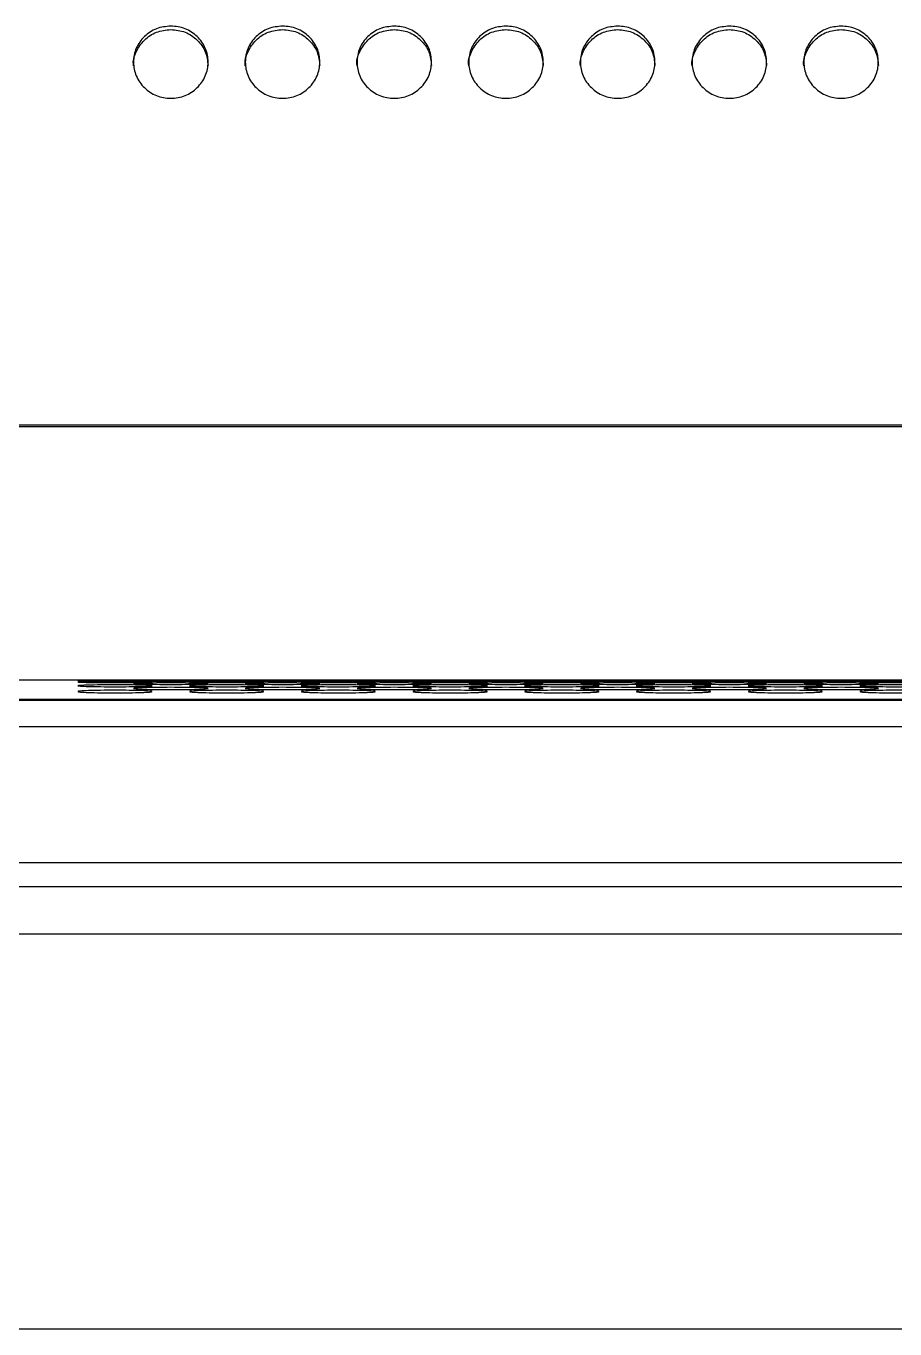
# Model space of a CAD drawing. Header units: millimetres. Extents: x 0.6 to 29.2, y 0.5 to 20.5.
# Drawn here: x 22.911 to 23.533, y 9.992 to 10.925 of the extents above; entities that cross this region are included whole.
import ezdxf

# ---------------------------------------------------------------- set-up
doc = ezdxf.new("R2010")
doc.units = ezdxf.units.MM

msp = doc.modelspace()

# ---------------------------------------------------------------- linework, layer by layer
for p, q in [((21.34135, 10.63898), (24.34135, 10.63898)), ((21.34135, 10.63796), (24.34135, 10.63796)), ((22.99542, 10.45639), (22.68728, 10.45639)), ((23.07542, 10.45639), (23.03394, 10.45639)), ((23.15542, 10.45639), (23.11394, 10.45639)), ((23.23542, 10.45639), (23.19394, 10.45639)), ((23.31542, 10.45639), (23.27394, 10.45639)), ((23.39542, 10.45639), (23.35394, 10.45639)), ((23.47542, 10.45639), (23.43394, 10.45639)), ((23.55542, 10.45639), (23.51394, 10.45639)), ((21.34135, 10.44286), (24.34135, 10.44286)), ((21.34135, 10.44195), (24.34135, 10.44195)), ((21.34135, 10.42316), (24.34135, 10.42316)), ((21.34135, 10.32592), (24.34135, 10.32592)), ((21.34135, 10.30873), (24.34135, 10.30873)), ((24.27468, 10.27466), (22.87468, 10.27466)), ((17.66135, 9.99199), (24.54802, 9.99199))]:
    msp.add_line(p, q)
for points, knots in [([(22.98802, 10.89616), (22.98802, 10.89617), (22.98735, 10.89948), (22.98957, 10.90643), (22.9953, 10.91479), (23.00417, 10.92093), (23.01118, 10.92163), (23.01468, 10.92198)], [0, 0, 0, 0, 0.0004463, 0.2504887, 0.5001297, 0.7499114, 1, 1, 1, 1]), ([(23.01468, 10.92451), (23.01819, 10.92417), (23.02521, 10.92348), (23.03397, 10.91733), (23.04011, 10.90891), (23.04197, 10.8987), (23.04011, 10.88851), (23.03398, 10.88002), (23.02522, 10.87407), (23.01468, 10.87227), (23.00415, 10.87408), (22.99538, 10.88002), (22.98926, 10.8885), (22.9874, 10.8987), (22.98926, 10.90891), (22.99538, 10.91733), (23.00415, 10.92346), (23.01117, 10.92416), (23.01468, 10.92451)], [0, 0, 0, 0, 0.062436, 0.1249733, 0.1875307, 0.2499808, 0.3125406, 0.3749861, 0.4375481, 0.4999923, 0.5625456, 0.6249966, 0.6875525, 0.7500047, 0.8125639, 0.8750094, 0.937473, 1, 1, 1, 1]), ([(23.01468, 10.92198), (23.01819, 10.92163), (23.02522, 10.92095), (23.03393, 10.91481), (23.04027, 10.90639), (23.04099, 10.8996), (23.04135, 10.89621)], [0, 0, 0, 0, 0.249956, 0.5002631, 0.750583, 1, 1, 1, 1]), ([(23.06802, 10.89616), (23.06802, 10.89617), (23.06735, 10.89948), (23.06957, 10.90643), (23.0753, 10.91479), (23.08417, 10.92093), (23.09118, 10.92163), (23.09468, 10.92198)], [0, 0, 0, 0, 0.0004463, 0.2504856, 0.5001308, 0.7499033, 1, 1, 1, 1]), ([(23.09468, 10.92451), (23.09819, 10.92417), (23.10521, 10.92348), (23.11397, 10.91733), (23.12011, 10.90891), (23.12197, 10.8987), (23.12011, 10.88851), (23.11398, 10.88001), (23.10522, 10.87407), (23.09468, 10.87227), (23.08415, 10.87408), (23.07538, 10.88002), (23.06926, 10.8885), (23.0674, 10.8987), (23.06926, 10.90891), (23.07539, 10.91733), (23.08415, 10.92346), (23.09117, 10.92416), (23.09468, 10.92451)], [0, 0, 0, 0, 0.062436, 0.124971, 0.187529, 0.249979, 0.312539, 0.374983, 0.437547, 0.499991, 0.562542, 0.624995, 0.687551, 0.750003, 0.812562, 0.875009, 0.937471, 1, 1, 1, 1]), ([(23.09468, 10.92198), (23.09819, 10.92163), (23.10522, 10.92095), (23.11393, 10.91481), (23.12027, 10.90639), (23.12099, 10.8996), (23.12135, 10.89621)], [0, 0, 0, 0, 0.249958, 0.500258, 0.75058, 1, 1, 1, 1]), ([(23.14802, 10.89616), (23.14802, 10.89617), (23.14735, 10.89948), (23.14957, 10.90643), (23.1553, 10.91479), (23.16417, 10.92093), (23.17118, 10.92163), (23.17468, 10.92198)], [0, 0, 0, 0, 0.000446, 0.250489, 0.500136, 0.749911, 1, 1, 1, 1]), ([(23.17468, 10.92451), (23.17819, 10.92417), (23.18521, 10.92348), (23.19397, 10.91733), (23.20011, 10.90891), (23.20197, 10.8987), (23.20011, 10.88851), (23.19398, 10.88001), (23.18522, 10.87407), (23.17468, 10.87227), (23.16415, 10.87408), (23.15538, 10.88002), (23.14926, 10.8885), (23.1474, 10.8987), (23.14926, 10.90891), (23.15539, 10.91733), (23.16415, 10.92346), (23.17117, 10.92416), (23.17468, 10.92451)], [0, 0, 0, 0, 0.0624384, 0.1249736, 0.187531, 0.2499811, 0.3125408, 0.374985, 0.4375489, 0.4999931, 0.5625464, 0.6249973, 0.6875532, 0.7500054, 0.8125646, 0.8750115, 0.937473, 1, 1, 1, 1]), ([(23.17468, 10.92198), (23.17819, 10.92163), (23.18522, 10.92095), (23.19393, 10.91481), (23.20027, 10.90639), (23.20099, 10.8996), (23.20135, 10.89621)], [0, 0, 0, 0, 0.2499646, 0.5002629, 0.7505821, 1, 1, 1, 1]), ([(23.22802, 10.89616), (23.22802, 10.89617), (23.22735, 10.89948), (23.22957, 10.90643), (23.2353, 10.91479), (23.24417, 10.92093), (23.25118, 10.92163), (23.25468, 10.92198)], [0, 0, 0, 0, 0.0004463, 0.2504856, 0.5001308, 0.7499033, 1, 1, 1, 1]), ([(23.25468, 10.92451), (23.25819, 10.92417), (23.26521, 10.92348), (23.27397, 10.91733), (23.28011, 10.90891), (23.28197, 10.8987), (23.28011, 10.88851), (23.27398, 10.88001), (23.26522, 10.87407), (23.25468, 10.87227), (23.24415, 10.87408), (23.23538, 10.88002), (23.22926, 10.8885), (23.2274, 10.8987), (23.22926, 10.90891), (23.23538, 10.91733), (23.24415, 10.92346), (23.25117, 10.92416), (23.25468, 10.92451)], [0, 0, 0, 0, 0.062436, 0.1249732, 0.1875306, 0.2499802, 0.3125395, 0.374985, 0.4375489, 0.4999931, 0.5625439, 0.6249969, 0.6875514, 0.7500036, 0.8125623, 0.8750092, 0.9374707, 1, 1, 1, 1]), ([(23.25468, 10.92198), (23.25819, 10.92163), (23.26522, 10.92095), (23.27393, 10.91481), (23.28027, 10.90639), (23.28099, 10.8996), (23.28135, 10.89621)], [0, 0, 0, 0, 0.249956, 0.5002631, 0.750583, 1, 1, 1, 1]), ([(23.30802, 10.89616), (23.30802, 10.89617), (23.30742, 10.89949), (23.30953, 10.90642), (23.31531, 10.91479), (23.32417, 10.92093), (23.33118, 10.92163), (23.33468, 10.92198)], [0, 0, 0, 0, 0.000445, 0.250487, 0.500135, 0.74991, 1, 1, 1, 1]), ([(23.33468, 10.92451), (23.33819, 10.92417), (23.34521, 10.92348), (23.35397, 10.91733), (23.36011, 10.90891), (23.36197, 10.8987), (23.36011, 10.88851), (23.35398, 10.88001), (23.34522, 10.87407), (23.33468, 10.87227), (23.32415, 10.87408), (23.31538, 10.88002), (23.30926, 10.8885), (23.3074, 10.8987), (23.30926, 10.90891), (23.31539, 10.91733), (23.32415, 10.92346), (23.33117, 10.92416), (23.33468, 10.92451)], [0, 0, 0, 0, 0.062438, 0.124974, 0.187531, 0.249981, 0.312541, 0.374985, 0.43755, 0.499994, 0.562545, 0.624998, 0.687554, 0.750006, 0.812564, 0.875011, 0.937473, 1, 1, 1, 1]), ([(23.33468, 10.92198), (23.33819, 10.92163), (23.34522, 10.92095), (23.35393, 10.91481), (23.36027, 10.90639), (23.36099, 10.8996), (23.36135, 10.89621)], [0, 0, 0, 0, 0.2499646, 0.5002629, 0.7505821, 1, 1, 1, 1]), ([(23.38802, 10.89616), (23.38802, 10.89617), (23.38735, 10.89948), (23.38957, 10.90643), (23.3953, 10.91479), (23.40417, 10.92093), (23.41118, 10.92163), (23.41468, 10.92198)], [0, 0, 0, 0, 0.000446, 0.250488, 0.500129, 0.749902, 1, 1, 1, 1]), ([(23.41468, 10.92451), (23.41819, 10.92417), (23.42521, 10.92348), (23.43397, 10.91733), (23.44011, 10.90891), (23.44197, 10.8987), (23.44011, 10.88851), (23.43398, 10.88002), (23.42522, 10.87407), (23.41468, 10.87227), (23.40415, 10.87408), (23.39538, 10.88002), (23.38926, 10.8885), (23.3874, 10.8987), (23.38926, 10.90891), (23.39538, 10.91733), (23.40415, 10.92346), (23.41117, 10.92416), (23.41468, 10.92451)], [0, 0, 0, 0, 0.062436, 0.124973, 0.187531, 0.249981, 0.31254, 0.374986, 0.437548, 0.499992, 0.562545, 0.624996, 0.687552, 0.750004, 0.812564, 0.875009, 0.937471, 1, 1, 1, 1]), ([(23.41468, 10.92198), (23.41819, 10.92163), (23.42522, 10.92095), (23.43393, 10.91481), (23.44027, 10.90639), (23.44099, 10.8996), (23.44135, 10.89621)], [0, 0, 0, 0, 0.249956, 0.5002631, 0.750583, 1, 1, 1, 1]), ([(23.46802, 10.89616), (23.46802, 10.89617), (23.46735, 10.89948), (23.46957, 10.90643), (23.4753, 10.91479), (23.48417, 10.92093), (23.49118, 10.92163), (23.49468, 10.92198)], [0, 0, 0, 0, 0.0004463, 0.2504856, 0.5001308, 0.7499033, 1, 1, 1, 1]), ([(23.49468, 10.92451), (23.49819, 10.92417), (23.50521, 10.92348), (23.51397, 10.91733), (23.52011, 10.90891), (23.52197, 10.8987), (23.52011, 10.88851), (23.51398, 10.88001), (23.50522, 10.87407), (23.49468, 10.87227), (23.48415, 10.87408), (23.47538, 10.88002), (23.46926, 10.8885), (23.4674, 10.8987), (23.46926, 10.90891), (23.47539, 10.91733), (23.48415, 10.92346), (23.49117, 10.92416), (23.49468, 10.92451)], [0, 0, 0, 0, 0.062436, 0.124971, 0.187529, 0.249979, 0.312539, 0.374983, 0.437547, 0.499991, 0.562542, 0.624995, 0.687551, 0.750003, 0.812562, 0.875009, 0.937471, 1, 1, 1, 1]), ([(23.49468, 10.92198), (23.49819, 10.92163), (23.50522, 10.92095), (23.51393, 10.91481), (23.52027, 10.90639), (23.52099, 10.8996), (23.52135, 10.89621)], [0, 0, 0, 0, 0.249958, 0.500258, 0.75058, 1, 1, 1, 1]), ([(22.97468, 10.45637), (22.97819, 10.45637), (22.98521, 10.45636), (22.99398, 10.45635), (23.00011, 10.45633), (23.00197, 10.45629), (23.00011, 10.45625), (22.99398, 10.4562), (22.98522, 10.45617), (22.97468, 10.45616), (22.96415, 10.45617), (22.95539, 10.4562), (22.94926, 10.45625), (22.9474, 10.45629), (22.94926, 10.45633), (22.95539, 10.45635), (22.96415, 10.45636), (22.97117, 10.45637), (22.97468, 10.45637)], [0, 0, 0, 0, 0.062527, 0.124989, 0.187435, 0.249995, 0.312447, 0.375002, 0.437454, 0.500007, 0.562451, 0.625015, 0.687459, 0.750019, 0.812469, 0.875027, 0.937562, 1, 1, 1, 1]), ([(22.97468, 10.45539), (22.97819, 10.45539), (22.98521, 10.45538), (22.99398, 10.4553), (23.00011, 10.45519), (23.00197, 10.45504), (23.00011, 10.45489), (22.99398, 10.45475), (22.98522, 10.45465), (22.97468, 10.45462), (22.96415, 10.45465), (22.95539, 10.45475), (22.94926, 10.45489), (22.9474, 10.45504), (22.94926, 10.45519), (22.95539, 10.4553), (22.96415, 10.45538), (22.97117, 10.45539), (22.97468, 10.45539)], [0, 0, 0, 0, 0.062527, 0.124989, 0.187435, 0.249995, 0.312447, 0.375003, 0.437454, 0.500007, 0.562451, 0.625015, 0.687459, 0.750019, 0.812469, 0.875027, 0.937562, 1, 1, 1, 1]), ([(23.01468, 10.45606), (23.01819, 10.45606), (23.02521, 10.45605), (23.03398, 10.45601), (23.04011, 10.45594), (23.04197, 10.45585), (23.04011, 10.45575), (23.03398, 10.45566), (23.02522, 10.45559), (23.01468, 10.45557), (23.00415, 10.45559), (22.99539, 10.45566), (22.98926, 10.45575), (22.9874, 10.45585), (22.98926, 10.45594), (22.99539, 10.45601), (23.00415, 10.45605), (23.01117, 10.45606), (23.01468, 10.45606)], [0, 0, 0, 0, 0.062529, 0.124991, 0.187438, 0.249996, 0.312448, 0.375002, 0.437456, 0.500009, 0.562453, 0.625015, 0.68746, 0.750019, 0.81247, 0.875027, 0.937564, 1, 1, 1, 1]), ([(23.01468, 10.45436), (23.01819, 10.45436), (23.02521, 10.45434), (23.03398, 10.45423), (23.04011, 10.45407), (23.04197, 10.45387), (23.04011, 10.45366), (23.03398, 10.45348), (23.02522, 10.45335), (23.01468, 10.45331), (23.00415, 10.45335), (22.99539, 10.45348), (22.98926, 10.45366), (22.9874, 10.45387), (22.98926, 10.45407), (22.99539, 10.45423), (23.00415, 10.45434), (23.01117, 10.45436), (23.01468, 10.45436)], [0, 0, 0, 0, 0.062529, 0.124991, 0.187437, 0.249996, 0.312448, 0.375003, 0.437456, 0.500009, 0.562453, 0.625015, 0.68746, 0.750019, 0.81247, 0.875027, 0.937564, 1, 1, 1, 1]), ([(23.03394, 10.45639), (23.03381, 10.45639), (23.03176, 10.45639), (23.02501, 10.45639), (23.01468, 10.45639), (23.00435, 10.45639), (22.99761, 10.45639), (22.99555, 10.45639), (22.99542, 10.45639)], [0, 0, 0, 0, 0.016728, 0.258212, 0.500082, 0.741531, 0.983437, 1, 1, 1, 1]), ([(23.05468, 10.45637), (23.05819, 10.45637), (23.06521, 10.45636), (23.07398, 10.45635), (23.08011, 10.45633), (23.08197, 10.45629), (23.08011, 10.45625), (23.07398, 10.4562), (23.06522, 10.45617), (23.05468, 10.45616), (23.04415, 10.45617), (23.03539, 10.4562), (23.02926, 10.45625), (23.0274, 10.45629), (23.02926, 10.45633), (23.03539, 10.45635), (23.04415, 10.45636), (23.05117, 10.45637), (23.05468, 10.45637)], [0, 0, 0, 0, 0.062529, 0.124991, 0.187438, 0.249997, 0.312449, 0.375004, 0.437458, 0.500009, 0.562453, 0.625017, 0.687461, 0.750021, 0.812471, 0.875029, 0.937564, 1, 1, 1, 1]), ([(23.05468, 10.45539), (23.05819, 10.45539), (23.06521, 10.45538), (23.07398, 10.4553), (23.08011, 10.45519), (23.08197, 10.45504), (23.08011, 10.45489), (23.07398, 10.45475), (23.06522, 10.45465), (23.05468, 10.45462), (23.04415, 10.45465), (23.03539, 10.45475), (23.02926, 10.45489), (23.0274, 10.45504), (23.02926, 10.45519), (23.03539, 10.4553), (23.04415, 10.45538), (23.05117, 10.45539), (23.05468, 10.45539)], [0, 0, 0, 0, 0.062529, 0.124991, 0.187438, 0.249997, 0.312449, 0.375004, 0.437458, 0.500009, 0.562453, 0.625017, 0.687461, 0.750021, 0.812471, 0.875029, 0.937564, 1, 1, 1, 1]), ([(23.09468, 10.45606), (23.09819, 10.45606), (23.10521, 10.45605), (23.11398, 10.45601), (23.12011, 10.45594), (23.12197, 10.45585), (23.12011, 10.45575), (23.11398, 10.45566), (23.10522, 10.45559), (23.09468, 10.45557), (23.08415, 10.45559), (23.07539, 10.45566), (23.06926, 10.45575), (23.0674, 10.45585), (23.06926, 10.45594), (23.07539, 10.45601), (23.08415, 10.45605), (23.09117, 10.45606), (23.09468, 10.45606)], [0, 0, 0, 0, 0.0625271, 0.1249887, 0.1874358, 0.2499946, 0.3124463, 0.375002, 0.4374553, 0.5000062, 0.5624505, 0.6250146, 0.6874587, 0.7500184, 0.812469, 0.8750263, 0.9375616, 1, 1, 1, 1]), ([(23.09468, 10.45436), (23.09819, 10.45436), (23.10521, 10.45434), (23.11398, 10.45423), (23.12011, 10.45407), (23.12197, 10.45387), (23.12011, 10.45366), (23.11398, 10.45348), (23.10522, 10.45335), (23.09468, 10.45331), (23.08415, 10.45335), (23.07539, 10.45348), (23.06926, 10.45366), (23.0674, 10.45387), (23.06926, 10.45407), (23.07539, 10.45423), (23.08415, 10.45434), (23.09117, 10.45436), (23.09468, 10.45436)], [0, 0, 0, 0, 0.062527, 0.124989, 0.187436, 0.249995, 0.312446, 0.375002, 0.437455, 0.500006, 0.56245, 0.625015, 0.687459, 0.750018, 0.812469, 0.875026, 0.937562, 1, 1, 1, 1]), ([(23.11394, 10.45639), (23.11381, 10.45639), (23.11176, 10.45639), (23.10501, 10.45639), (23.09468, 10.45639), (23.08435, 10.45639), (23.07761, 10.45639), (23.07555, 10.45639), (23.07542, 10.45639)], [0, 0, 0, 0, 0.016728, 0.258212, 0.500074, 0.741523, 0.983437, 1, 1, 1, 1]), ([(23.13468, 10.45637), (23.13819, 10.45637), (23.14521, 10.45636), (23.15398, 10.45635), (23.16011, 10.45633), (23.16197, 10.45629), (23.16011, 10.45625), (23.15398, 10.4562), (23.14522, 10.45617), (23.13468, 10.45616), (23.12415, 10.45617), (23.11539, 10.4562), (23.10926, 10.45625), (23.1074, 10.45629), (23.10926, 10.45633), (23.11539, 10.45635), (23.12415, 10.45636), (23.13117, 10.45637), (23.13468, 10.45637)], [0, 0, 0, 0, 0.062527, 0.124991, 0.187436, 0.249995, 0.312447, 0.375003, 0.437454, 0.500008, 0.562452, 0.625014, 0.687459, 0.750019, 0.812469, 0.875027, 0.937564, 1, 1, 1, 1]), ([(23.13468, 10.45539), (23.13819, 10.45539), (23.14521, 10.45538), (23.15398, 10.4553), (23.16011, 10.45519), (23.16197, 10.45504), (23.16011, 10.45489), (23.15398, 10.45475), (23.14522, 10.45465), (23.13468, 10.45462), (23.12415, 10.45465), (23.11539, 10.45475), (23.10926, 10.45489), (23.1074, 10.45504), (23.10926, 10.45519), (23.11539, 10.4553), (23.12415, 10.45538), (23.13117, 10.45539), (23.13468, 10.45539)], [0, 0, 0, 0, 0.062527, 0.1249906, 0.1874362, 0.2499954, 0.3124474, 0.3750033, 0.4374545, 0.5000077, 0.5624519, 0.6250139, 0.6874593, 0.750019, 0.8124695, 0.875027, 0.937564, 1, 1, 1, 1]), ([(23.17468, 10.45606), (23.17819, 10.45606), (23.18521, 10.45605), (23.19398, 10.45601), (23.20011, 10.45594), (23.20197, 10.45585), (23.20011, 10.45575), (23.19398, 10.45566), (23.18522, 10.45559), (23.17468, 10.45557), (23.16415, 10.45559), (23.15539, 10.45566), (23.14926, 10.45575), (23.1474, 10.45585), (23.14926, 10.45594), (23.15539, 10.45601), (23.16415, 10.45605), (23.17117, 10.45606), (23.17468, 10.45606)], [0, 0, 0, 0, 0.0625293, 0.1249909, 0.1874378, 0.2499965, 0.3124486, 0.3750029, 0.4374561, 0.5000069, 0.5624511, 0.6250151, 0.6874604, 0.7500196, 0.8124697, 0.8750269, 0.937564, 1, 1, 1, 1]), ([(23.17468, 10.45436), (23.17819, 10.45436), (23.18521, 10.45434), (23.19398, 10.45423), (23.20011, 10.45407), (23.20197, 10.45387), (23.20011, 10.45366), (23.19398, 10.45348), (23.18522, 10.45335), (23.17468, 10.45331), (23.16415, 10.45335), (23.15539, 10.45348), (23.14926, 10.45366), (23.1474, 10.45387), (23.14926, 10.45407), (23.15539, 10.45423), (23.16415, 10.45434), (23.17117, 10.45436), (23.17468, 10.45436)], [0, 0, 0, 0, 0.062529, 0.124991, 0.187438, 0.249997, 0.312449, 0.375003, 0.437456, 0.500007, 0.562451, 0.625015, 0.68746, 0.75002, 0.81247, 0.875027, 0.937564, 1, 1, 1, 1]), ([(23.19394, 10.45639), (23.19381, 10.45639), (23.19176, 10.45639), (23.18501, 10.45639), (23.17468, 10.45639), (23.16435, 10.45639), (23.15761, 10.45639), (23.15555, 10.45639), (23.15542, 10.45639)], [0, 0, 0, 0, 0.016728, 0.258212, 0.500074, 0.741523, 0.983437, 1, 1, 1, 1]), ([(23.21468, 10.45637), (23.21819, 10.45637), (23.22521, 10.45636), (23.23398, 10.45635), (23.24011, 10.45633), (23.24197, 10.45629), (23.24011, 10.45625), (23.23398, 10.4562), (23.22522, 10.45617), (23.21468, 10.45616), (23.20415, 10.45617), (23.19539, 10.4562), (23.18926, 10.45625), (23.1874, 10.45629), (23.18926, 10.45633), (23.19539, 10.45635), (23.20415, 10.45636), (23.21117, 10.45637), (23.21468, 10.45637)], [0, 0, 0, 0, 0.062527, 0.124989, 0.187436, 0.249995, 0.312446, 0.375002, 0.437455, 0.500006, 0.56245, 0.625015, 0.687459, 0.750019, 0.812469, 0.875026, 0.937562, 1, 1, 1, 1]), ([(23.21468, 10.45539), (23.21819, 10.45539), (23.22521, 10.45538), (23.23398, 10.4553), (23.24011, 10.45519), (23.24197, 10.45504), (23.24011, 10.45489), (23.23398, 10.45475), (23.22522, 10.45465), (23.21468, 10.45462), (23.20415, 10.45465), (23.19539, 10.45475), (23.18926, 10.45489), (23.1874, 10.45504), (23.18926, 10.45519), (23.19539, 10.4553), (23.20415, 10.45538), (23.21117, 10.45539), (23.21468, 10.45539)], [0, 0, 0, 0, 0.0625271, 0.1249888, 0.1874357, 0.2499945, 0.3124462, 0.3750021, 0.4374554, 0.5000063, 0.5624505, 0.6250145, 0.6874587, 0.7500184, 0.812469, 0.8750265, 0.9375616, 1, 1, 1, 1]), ([(23.25468, 10.45606), (23.25819, 10.45606), (23.26521, 10.45605), (23.27398, 10.45601), (23.28011, 10.45594), (23.28197, 10.45585), (23.28011, 10.45575), (23.27398, 10.45566), (23.26522, 10.45559), (23.25468, 10.45557), (23.24415, 10.45559), (23.23539, 10.45566), (23.22926, 10.45575), (23.2274, 10.45585), (23.22926, 10.45594), (23.23539, 10.45601), (23.24415, 10.45605), (23.25117, 10.45606), (23.25468, 10.45606)], [0, 0, 0, 0, 0.062527, 0.124989, 0.187436, 0.249995, 0.312447, 0.375002, 0.437454, 0.500007, 0.562451, 0.625015, 0.687459, 0.750019, 0.812469, 0.875027, 0.937562, 1, 1, 1, 1]), ([(23.25468, 10.45436), (23.25819, 10.45436), (23.26521, 10.45434), (23.27398, 10.45423), (23.28011, 10.45407), (23.28197, 10.45387), (23.28011, 10.45366), (23.27398, 10.45348), (23.26522, 10.45335), (23.25468, 10.45331), (23.24415, 10.45335), (23.23539, 10.45348), (23.22926, 10.45366), (23.2274, 10.45387), (23.22926, 10.45407), (23.23539, 10.45423), (23.24415, 10.45434), (23.25117, 10.45436), (23.25468, 10.45436)], [0, 0, 0, 0, 0.062527, 0.124989, 0.187435, 0.249995, 0.312447, 0.375003, 0.437454, 0.500007, 0.562451, 0.625015, 0.687459, 0.750019, 0.812469, 0.875027, 0.937562, 1, 1, 1, 1]), ([(23.27394, 10.45639), (23.27381, 10.45639), (23.27175, 10.45639), (23.26501, 10.45639), (23.25468, 10.45639), (23.24435, 10.45639), (23.23761, 10.45639), (23.23555, 10.45639), (23.23542, 10.45639)], [0, 0, 0, 0, 0.016733, 0.258208, 0.500077, 0.741525, 0.983437, 1, 1, 1, 1]), ([(23.29468, 10.45637), (23.29819, 10.45637), (23.30521, 10.45636), (23.31398, 10.45635), (23.32011, 10.45633), (23.32197, 10.45629), (23.32011, 10.45625), (23.31398, 10.4562), (23.30522, 10.45617), (23.29468, 10.45616), (23.28415, 10.45617), (23.27539, 10.4562), (23.26926, 10.45625), (23.2674, 10.45629), (23.26926, 10.45633), (23.27539, 10.45635), (23.28415, 10.45636), (23.29117, 10.45637), (23.29468, 10.45637)], [0, 0, 0, 0, 0.062529, 0.124991, 0.187438, 0.249997, 0.312449, 0.375003, 0.437456, 0.500009, 0.562451, 0.625015, 0.68746, 0.75002, 0.812469, 0.875027, 0.937564, 1, 1, 1, 1]), ([(23.29468, 10.45539), (23.29819, 10.45539), (23.30521, 10.45538), (23.31398, 10.4553), (23.32011, 10.45519), (23.32197, 10.45504), (23.32011, 10.45489), (23.31398, 10.45475), (23.30522, 10.45465), (23.29468, 10.45462), (23.28415, 10.45465), (23.27539, 10.45475), (23.26926, 10.45489), (23.2674, 10.45504), (23.26926, 10.45519), (23.27539, 10.4553), (23.28415, 10.45538), (23.29117, 10.45539), (23.29468, 10.45539)], [0, 0, 0, 0, 0.062529, 0.124991, 0.187438, 0.249996, 0.312448, 0.375003, 0.437456, 0.500009, 0.562451, 0.625015, 0.68746, 0.75002, 0.81247, 0.875027, 0.937564, 1, 1, 1, 1]), ([(23.33468, 10.45606), (23.33819, 10.45606), (23.34521, 10.45605), (23.35398, 10.45601), (23.36011, 10.45594), (23.36197, 10.45585), (23.36011, 10.45575), (23.35398, 10.45566), (23.34522, 10.45559), (23.33468, 10.45557), (23.32415, 10.45559), (23.31539, 10.45566), (23.30926, 10.45575), (23.3074, 10.45585), (23.30926, 10.45594), (23.31539, 10.45601), (23.32415, 10.45605), (23.33117, 10.45606), (23.33468, 10.45606)], [0, 0, 0, 0, 0.062529, 0.124991, 0.187438, 0.249997, 0.312449, 0.375004, 0.437458, 0.500009, 0.562453, 0.625017, 0.687461, 0.750021, 0.812471, 0.875029, 0.937564, 1, 1, 1, 1]), ([(23.33468, 10.45436), (23.33819, 10.45436), (23.34521, 10.45434), (23.35398, 10.45423), (23.36011, 10.45407), (23.36197, 10.45387), (23.36011, 10.45366), (23.35398, 10.45348), (23.34522, 10.45335), (23.33468, 10.45331), (23.32415, 10.45335), (23.31539, 10.45348), (23.30926, 10.45366), (23.3074, 10.45387), (23.30926, 10.45407), (23.31539, 10.45423), (23.32415, 10.45434), (23.33117, 10.45436), (23.33468, 10.45436)], [0, 0, 0, 0, 0.062529, 0.124991, 0.187438, 0.249997, 0.312449, 0.375005, 0.437458, 0.500009, 0.562453, 0.625017, 0.687461, 0.750021, 0.812471, 0.875029, 0.937564, 1, 1, 1, 1]), ([(23.35394, 10.45639), (23.35381, 10.45639), (23.35176, 10.45639), (23.34501, 10.45639), (23.33468, 10.45639), (23.32435, 10.45639), (23.31761, 10.45639), (23.31555, 10.45639), (23.31542, 10.45639)], [0, 0, 0, 0, 0.016728, 0.258212, 0.500074, 0.741523, 0.983437, 1, 1, 1, 1]), ([(23.37468, 10.45637), (23.37819, 10.45637), (23.38521, 10.45636), (23.39398, 10.45635), (23.40011, 10.45633), (23.40197, 10.45629), (23.40011, 10.45625), (23.39398, 10.4562), (23.38522, 10.45617), (23.37468, 10.45616), (23.36415, 10.45617), (23.35539, 10.4562), (23.34926, 10.45625), (23.3474, 10.45629), (23.34926, 10.45633), (23.35539, 10.45635), (23.36415, 10.45636), (23.37117, 10.45637), (23.37468, 10.45637)], [0, 0, 0, 0, 0.062527, 0.124989, 0.187435, 0.249995, 0.312447, 0.375003, 0.437456, 0.500007, 0.562451, 0.625015, 0.687459, 0.750019, 0.812469, 0.875027, 0.937562, 1, 1, 1, 1]), ([(23.37468, 10.45539), (23.37819, 10.45539), (23.38521, 10.45538), (23.39398, 10.4553), (23.40011, 10.45519), (23.40197, 10.45504), (23.40011, 10.45489), (23.39398, 10.45475), (23.38522, 10.45465), (23.37468, 10.45462), (23.36415, 10.45465), (23.35539, 10.45475), (23.34926, 10.45489), (23.3474, 10.45504), (23.34926, 10.45519), (23.35539, 10.4553), (23.36415, 10.45538), (23.37117, 10.45539), (23.37468, 10.45539)], [0, 0, 0, 0, 0.062527, 0.1249887, 0.1874355, 0.2499947, 0.3124468, 0.3750027, 0.4374559, 0.5000067, 0.5624509, 0.6250148, 0.6874589, 0.7500186, 0.8124692, 0.8750266, 0.9375616, 1, 1, 1, 1]), ([(23.41468, 10.45606), (23.41819, 10.45606), (23.42521, 10.45605), (23.43398, 10.45601), (23.44011, 10.45594), (23.44197, 10.45585), (23.44011, 10.45575), (23.43398, 10.45566), (23.42522, 10.45559), (23.41468, 10.45557), (23.40415, 10.45559), (23.39539, 10.45566), (23.38926, 10.45575), (23.3874, 10.45585), (23.38926, 10.45594), (23.39539, 10.45601), (23.40415, 10.45605), (23.41117, 10.45606), (23.41468, 10.45606)], [0, 0, 0, 0, 0.0625293, 0.1249909, 0.1874365, 0.2499957, 0.3124478, 0.3750035, 0.4374546, 0.5000079, 0.562452, 0.6250141, 0.6874594, 0.7500191, 0.8124696, 0.8750269, 0.937564, 1, 1, 1, 1]), ([(23.41468, 10.45436), (23.41819, 10.45436), (23.42521, 10.45434), (23.43398, 10.45423), (23.44011, 10.45407), (23.44197, 10.45387), (23.44011, 10.45366), (23.43398, 10.45348), (23.42522, 10.45335), (23.41468, 10.45331), (23.40415, 10.45335), (23.39539, 10.45348), (23.38926, 10.45366), (23.3874, 10.45387), (23.38926, 10.45407), (23.39539, 10.45423), (23.40415, 10.45434), (23.41117, 10.45436), (23.41468, 10.45436)], [0, 0, 0, 0, 0.062529, 0.124991, 0.187436, 0.249996, 0.312448, 0.375004, 0.437455, 0.500008, 0.562452, 0.625014, 0.687459, 0.750019, 0.812469, 0.875027, 0.937564, 1, 1, 1, 1]), ([(23.43394, 10.45639), (23.43381, 10.45639), (23.43175, 10.45639), (23.42501, 10.45639), (23.41468, 10.45639), (23.40435, 10.45639), (23.39761, 10.45639), (23.39555, 10.45639), (23.39542, 10.45639)], [0, 0, 0, 0, 0.016733, 0.25821, 0.500081, 0.741531, 0.983437, 1, 1, 1, 1]), ([(23.45468, 10.45637), (23.45819, 10.45637), (23.46521, 10.45636), (23.47398, 10.45635), (23.48011, 10.45633), (23.48197, 10.45629), (23.48011, 10.45625), (23.47398, 10.4562), (23.46522, 10.45617), (23.45468, 10.45616), (23.44415, 10.45617), (23.43539, 10.4562), (23.42926, 10.45625), (23.4274, 10.45629), (23.42926, 10.45633), (23.43539, 10.45635), (23.44415, 10.45636), (23.45117, 10.45637), (23.45468, 10.45637)], [0, 0, 0, 0, 0.062529, 0.124991, 0.187438, 0.249997, 0.312448, 0.375004, 0.437457, 0.500008, 0.562452, 0.625016, 0.68746, 0.75002, 0.81247, 0.875029, 0.937564, 1, 1, 1, 1]), ([(23.45468, 10.45539), (23.45819, 10.45539), (23.46521, 10.45538), (23.47398, 10.4553), (23.48011, 10.45519), (23.48197, 10.45504), (23.48011, 10.45489), (23.47398, 10.45475), (23.46522, 10.45465), (23.45468, 10.45462), (23.44415, 10.45465), (23.43539, 10.45475), (23.42926, 10.45489), (23.4274, 10.45504), (23.42926, 10.45519), (23.43539, 10.4553), (23.44415, 10.45538), (23.45117, 10.45539), (23.45468, 10.45539)], [0, 0, 0, 0, 0.062529, 0.124991, 0.187438, 0.249997, 0.312448, 0.375004, 0.437457, 0.500008, 0.562452, 0.625016, 0.68746, 0.75002, 0.81247, 0.875029, 0.937564, 1, 1, 1, 1]), ([(23.49468, 10.45606), (23.49819, 10.45606), (23.50521, 10.45605), (23.51398, 10.45601), (23.52011, 10.45594), (23.52197, 10.45585), (23.52011, 10.45575), (23.51398, 10.45566), (23.50522, 10.45559), (23.49468, 10.45557), (23.48415, 10.45559), (23.47539, 10.45566), (23.46926, 10.45575), (23.4674, 10.45585), (23.46926, 10.45594), (23.47539, 10.45601), (23.48415, 10.45605), (23.49117, 10.45606), (23.49468, 10.45606)], [0, 0, 0, 0, 0.0625271, 0.1249887, 0.1874358, 0.2499946, 0.3124463, 0.375002, 0.4374553, 0.5000062, 0.5624505, 0.6250146, 0.6874587, 0.7500184, 0.812469, 0.8750263, 0.9375616, 1, 1, 1, 1]), ([(23.49468, 10.45436), (23.49819, 10.45436), (23.50521, 10.45434), (23.51398, 10.45423), (23.52011, 10.45407), (23.52197, 10.45387), (23.52011, 10.45366), (23.51398, 10.45348), (23.50522, 10.45335), (23.49468, 10.45331), (23.48415, 10.45335), (23.47539, 10.45348), (23.46926, 10.45366), (23.4674, 10.45387), (23.46926, 10.45407), (23.47539, 10.45423), (23.48415, 10.45434), (23.49117, 10.45436), (23.49468, 10.45436)], [0, 0, 0, 0, 0.062527, 0.124989, 0.187436, 0.249995, 0.312446, 0.375002, 0.437455, 0.500006, 0.56245, 0.625015, 0.687459, 0.750018, 0.812469, 0.875026, 0.937562, 1, 1, 1, 1]), ([(23.51394, 10.45639), (23.51381, 10.45639), (23.51176, 10.45639), (23.50501, 10.45639), (23.49468, 10.45639), (23.48435, 10.45639), (23.47761, 10.45639), (23.47555, 10.45639), (23.47542, 10.45639)], [0, 0, 0, 0, 0.016728, 0.258212, 0.500074, 0.741523, 0.983437, 1, 1, 1, 1]), ([(23.53468, 10.45637), (23.53819, 10.45637), (23.54521, 10.45636), (23.55398, 10.45635), (23.56011, 10.45633), (23.56197, 10.45629), (23.56011, 10.45625), (23.55398, 10.4562), (23.54522, 10.45617), (23.53468, 10.45616), (23.52415, 10.45617), (23.51539, 10.4562), (23.50926, 10.45625), (23.5074, 10.45629), (23.50926, 10.45633), (23.51539, 10.45635), (23.52415, 10.45636), (23.53117, 10.45637), (23.53468, 10.45637)], [0, 0, 0, 0, 0.062527, 0.124991, 0.187436, 0.249995, 0.312447, 0.375003, 0.437454, 0.500008, 0.562452, 0.625014, 0.687459, 0.750019, 0.812469, 0.875027, 0.937564, 1, 1, 1, 1]), ([(23.53468, 10.45539), (23.53819, 10.45539), (23.54521, 10.45538), (23.55398, 10.4553), (23.56011, 10.45519), (23.56197, 10.45504), (23.56011, 10.45489), (23.55398, 10.45475), (23.54522, 10.45465), (23.53468, 10.45462), (23.52415, 10.45465), (23.51539, 10.45475), (23.50926, 10.45489), (23.5074, 10.45504), (23.50926, 10.45519), (23.51539, 10.4553), (23.52415, 10.45538), (23.53117, 10.45539), (23.53468, 10.45539)], [0, 0, 0, 0, 0.062527, 0.1249906, 0.1874362, 0.2499954, 0.3124474, 0.3750033, 0.4374545, 0.5000077, 0.5624519, 0.6250139, 0.6874593, 0.750019, 0.8124695, 0.875027, 0.937564, 1, 1, 1, 1]), ([(22.97468, 10.45297), (22.97819, 10.45296), (22.98521, 10.45295), (22.99398, 10.4528), (23.00011, 10.4526), (23.00197, 10.45234), (23.00011, 10.45208), (22.99398, 10.45185), (22.98522, 10.45169), (22.97468, 10.45164), (22.96415, 10.45169), (22.95539, 10.45185), (22.94926, 10.45208), (22.9474, 10.45234), (22.94926, 10.4526), (22.95539, 10.4528), (22.96415, 10.45295), (22.97117, 10.45297), (22.97468, 10.45297)], [0, 0, 0, 0, 0.062527, 0.124989, 0.187436, 0.249995, 0.312447, 0.375002, 0.437454, 0.500007, 0.562451, 0.625015, 0.687459, 0.750019, 0.812469, 0.875027, 0.937562, 1, 1, 1, 1]), ([(22.97468, 10.44911), (22.97819, 10.4491), (22.98521, 10.44908), (22.99398, 10.44887), (23.00011, 10.44857), (23.00197, 10.44821), (23.00011, 10.44783), (22.99398, 10.44751), (22.98522, 10.44729), (22.97468, 10.44722), (22.96415, 10.44729), (22.95539, 10.44751), (22.94926, 10.44783), (22.9474, 10.44821), (22.94926, 10.44857), (22.95539, 10.44887), (22.96415, 10.44908), (22.97117, 10.4491), (22.97468, 10.44911)], [0, 0, 0, 0, 0.062527, 0.124989, 0.187435, 0.249994, 0.312447, 0.375002, 0.437454, 0.500007, 0.562451, 0.625015, 0.687459, 0.750019, 0.812469, 0.875027, 0.937562, 1, 1, 1, 1]), ([(23.01468, 10.45122), (23.01819, 10.45121), (23.02521, 10.45119), (23.03398, 10.45101), (23.04011, 10.45076), (23.04197, 10.45045), (23.04011, 10.45013), (23.03398, 10.44986), (23.02522, 10.44967), (23.01468, 10.44961), (23.00415, 10.44967), (22.99539, 10.44986), (22.98926, 10.45013), (22.9874, 10.45045), (22.98926, 10.45076), (22.99539, 10.45101), (23.00415, 10.45119), (23.01117, 10.45121), (23.01468, 10.45122)], [0, 0, 0, 0, 0.062529, 0.124991, 0.187437, 0.249996, 0.312448, 0.375003, 0.437455, 0.500009, 0.562453, 0.625015, 0.68746, 0.75002, 0.81247, 0.875027, 0.937564, 1, 1, 1, 1]), ([(23.05468, 10.45297), (23.05819, 10.45296), (23.06521, 10.45295), (23.07398, 10.4528), (23.08011, 10.4526), (23.08197, 10.45234), (23.08011, 10.45208), (23.07398, 10.45185), (23.06522, 10.45169), (23.05468, 10.45164), (23.04415, 10.45169), (23.03539, 10.45185), (23.02926, 10.45208), (23.0274, 10.45234), (23.02926, 10.4526), (23.03539, 10.4528), (23.04415, 10.45295), (23.05117, 10.45297), (23.05468, 10.45297)], [0, 0, 0, 0, 0.062529, 0.124991, 0.187438, 0.249997, 0.312448, 0.375004, 0.437458, 0.500009, 0.562453, 0.625017, 0.687461, 0.750021, 0.812471, 0.875029, 0.937564, 1, 1, 1, 1]), ([(23.05468, 10.44911), (23.05819, 10.4491), (23.06521, 10.44908), (23.07398, 10.44887), (23.08011, 10.44857), (23.08197, 10.44821), (23.08011, 10.44783), (23.07398, 10.44751), (23.06522, 10.44729), (23.05468, 10.44722), (23.04415, 10.44729), (23.03539, 10.44751), (23.02926, 10.44783), (23.0274, 10.44821), (23.02926, 10.44857), (23.03539, 10.44887), (23.04415, 10.44908), (23.05117, 10.4491), (23.05468, 10.44911)], [0, 0, 0, 0, 0.0625295, 0.1249911, 0.1874381, 0.2499966, 0.3124484, 0.3750043, 0.4374575, 0.5000085, 0.5624526, 0.6250169, 0.6874611, 0.750021, 0.8124713, 0.8750288, 0.9375638, 1, 1, 1, 1]), ([(23.09468, 10.45122), (23.09819, 10.45121), (23.10521, 10.45119), (23.11398, 10.45101), (23.12011, 10.45076), (23.12197, 10.45045), (23.12011, 10.45013), (23.11398, 10.44986), (23.10522, 10.44967), (23.09468, 10.44961), (23.08415, 10.44967), (23.07539, 10.44986), (23.06926, 10.45013), (23.0674, 10.45045), (23.06926, 10.45076), (23.07539, 10.45101), (23.08415, 10.45119), (23.09117, 10.45121), (23.09468, 10.45122)], [0, 0, 0, 0, 0.062527, 0.124989, 0.187435, 0.249994, 0.312446, 0.375002, 0.437455, 0.500006, 0.56245, 0.625015, 0.687459, 0.750019, 0.812469, 0.875026, 0.937562, 1, 1, 1, 1]), ([(23.13468, 10.45297), (23.13819, 10.45296), (23.14521, 10.45295), (23.15398, 10.4528), (23.16011, 10.4526), (23.16197, 10.45234), (23.16011, 10.45208), (23.15398, 10.45185), (23.14522, 10.45169), (23.13468, 10.45164), (23.12415, 10.45169), (23.11539, 10.45185), (23.10926, 10.45208), (23.1074, 10.45234), (23.10926, 10.4526), (23.11539, 10.4528), (23.12415, 10.45295), (23.13117, 10.45297), (23.13468, 10.45297)], [0, 0, 0, 0, 0.062527, 0.1249907, 0.1874363, 0.2499954, 0.3124473, 0.3750032, 0.4374545, 0.5000077, 0.5624518, 0.625014, 0.6874594, 0.7500189, 0.8124694, 0.8750268, 0.937564, 1, 1, 1, 1]), ([(23.13468, 10.44911), (23.13819, 10.4491), (23.14521, 10.44908), (23.15398, 10.44887), (23.16011, 10.44857), (23.16197, 10.44821), (23.16011, 10.44783), (23.15398, 10.44751), (23.14522, 10.44729), (23.13468, 10.44722), (23.12415, 10.44729), (23.11539, 10.44751), (23.10926, 10.44783), (23.1074, 10.44821), (23.10926, 10.44857), (23.11539, 10.44887), (23.12415, 10.44908), (23.13117, 10.4491), (23.13468, 10.44911)], [0, 0, 0, 0, 0.062527, 0.124991, 0.187436, 0.249995, 0.312447, 0.375003, 0.437454, 0.500008, 0.562452, 0.625014, 0.687459, 0.750019, 0.812469, 0.875027, 0.937564, 1, 1, 1, 1]), ([(23.17468, 10.45122), (23.17819, 10.45121), (23.18521, 10.45119), (23.19398, 10.45101), (23.20011, 10.45076), (23.20197, 10.45045), (23.20011, 10.45013), (23.19398, 10.44986), (23.18522, 10.44967), (23.17468, 10.44961), (23.16415, 10.44967), (23.15539, 10.44986), (23.14926, 10.45013), (23.1474, 10.45045), (23.14926, 10.45076), (23.15539, 10.45101), (23.16415, 10.45119), (23.17117, 10.45121), (23.17468, 10.45122)], [0, 0, 0, 0, 0.062529, 0.124991, 0.187437, 0.249996, 0.312449, 0.375003, 0.437456, 0.500007, 0.562451, 0.625015, 0.68746, 0.75002, 0.81247, 0.875027, 0.937564, 1, 1, 1, 1]), ([(23.21468, 10.45297), (23.21819, 10.45296), (23.22521, 10.45295), (23.23398, 10.4528), (23.24011, 10.4526), (23.24197, 10.45234), (23.24011, 10.45208), (23.23398, 10.45185), (23.22522, 10.45169), (23.21468, 10.45164), (23.20415, 10.45169), (23.19539, 10.45185), (23.18926, 10.45208), (23.1874, 10.45234), (23.18926, 10.4526), (23.19539, 10.4528), (23.20415, 10.45295), (23.21117, 10.45297), (23.21468, 10.45297)], [0, 0, 0, 0, 0.062527, 0.124989, 0.187436, 0.249995, 0.312446, 0.375002, 0.437455, 0.500006, 0.56245, 0.625015, 0.687459, 0.750018, 0.812469, 0.875026, 0.937562, 1, 1, 1, 1]), ([(23.21468, 10.44911), (23.21819, 10.4491), (23.22521, 10.44908), (23.23398, 10.44887), (23.24011, 10.44857), (23.24197, 10.44821), (23.24011, 10.44783), (23.23398, 10.44751), (23.22522, 10.44729), (23.21468, 10.44722), (23.20415, 10.44729), (23.19539, 10.44751), (23.18926, 10.44783), (23.1874, 10.44821), (23.18926, 10.44857), (23.19539, 10.44887), (23.20415, 10.44908), (23.21117, 10.4491), (23.21468, 10.44911)], [0, 0, 0, 0, 0.062527, 0.124989, 0.187436, 0.249994, 0.312446, 0.375002, 0.437455, 0.500006, 0.56245, 0.625015, 0.687459, 0.750019, 0.812469, 0.875026, 0.937561, 1, 1, 1, 1]), ([(23.25468, 10.45122), (23.25819, 10.45121), (23.26521, 10.45119), (23.27398, 10.45101), (23.28011, 10.45076), (23.28197, 10.45045), (23.28011, 10.45013), (23.27398, 10.44986), (23.26522, 10.44967), (23.25468, 10.44961), (23.24415, 10.44967), (23.23539, 10.44986), (23.22926, 10.45013), (23.2274, 10.45045), (23.22926, 10.45076), (23.23539, 10.45101), (23.24415, 10.45119), (23.25117, 10.45121), (23.25468, 10.45122)], [0, 0, 0, 0, 0.062527, 0.124988, 0.187435, 0.249995, 0.312447, 0.375003, 0.437454, 0.500007, 0.562451, 0.625015, 0.687459, 0.750019, 0.812469, 0.875026, 0.937562, 1, 1, 1, 1]), ([(23.29468, 10.45297), (23.29819, 10.45296), (23.30521, 10.45295), (23.31398, 10.4528), (23.32011, 10.4526), (23.32197, 10.45234), (23.32011, 10.45208), (23.31398, 10.45185), (23.30522, 10.45169), (23.29468, 10.45164), (23.28415, 10.45169), (23.27539, 10.45185), (23.26926, 10.45208), (23.2674, 10.45234), (23.26926, 10.4526), (23.27539, 10.4528), (23.28415, 10.45295), (23.29117, 10.45297), (23.29468, 10.45297)], [0, 0, 0, 0, 0.0625293, 0.124991, 0.1874379, 0.2499965, 0.3124484, 0.3750029, 0.4374562, 0.5000093, 0.562451, 0.6250151, 0.6874605, 0.7500195, 0.8124695, 0.8750269, 0.937564, 1, 1, 1, 1]), ([(23.29468, 10.44911), (23.29819, 10.4491), (23.30521, 10.44908), (23.31398, 10.44887), (23.32011, 10.44857), (23.32197, 10.44821), (23.32011, 10.44783), (23.31398, 10.44751), (23.30522, 10.44729), (23.29468, 10.44722), (23.28415, 10.44729), (23.27539, 10.44751), (23.26926, 10.44783), (23.2674, 10.44821), (23.26926, 10.44857), (23.27539, 10.44887), (23.28415, 10.44908), (23.29117, 10.4491), (23.29468, 10.44911)], [0, 0, 0, 0, 0.062529, 0.124991, 0.187438, 0.249996, 0.312448, 0.375003, 0.437456, 0.500009, 0.562451, 0.625015, 0.68746, 0.75002, 0.81247, 0.875027, 0.937564, 1, 1, 1, 1]), ([(23.33468, 10.45122), (23.33819, 10.45121), (23.34521, 10.45119), (23.35398, 10.45101), (23.36011, 10.45076), (23.36197, 10.45045), (23.36011, 10.45013), (23.35398, 10.44986), (23.34522, 10.44967), (23.33468, 10.44961), (23.32415, 10.44967), (23.31539, 10.44986), (23.30926, 10.45013), (23.3074, 10.45045), (23.30926, 10.45076), (23.31539, 10.45101), (23.32415, 10.45119), (23.33117, 10.45121), (23.33468, 10.45122)], [0, 0, 0, 0, 0.062529, 0.124991, 0.187438, 0.249997, 0.312449, 0.375005, 0.437458, 0.500009, 0.562453, 0.625017, 0.687461, 0.750021, 0.812471, 0.875029, 0.937564, 1, 1, 1, 1]), ([(23.37468, 10.45297), (23.37819, 10.45296), (23.38521, 10.45295), (23.39398, 10.4528), (23.40011, 10.4526), (23.40197, 10.45234), (23.40011, 10.45208), (23.39398, 10.45185), (23.38522, 10.45169), (23.37468, 10.45164), (23.36415, 10.45169), (23.35539, 10.45185), (23.34926, 10.45208), (23.3474, 10.45234), (23.34926, 10.4526), (23.35539, 10.4528), (23.36415, 10.45295), (23.37117, 10.45297), (23.37468, 10.45297)], [0, 0, 0, 0, 0.062527, 0.1249888, 0.1874356, 0.2499948, 0.3124467, 0.3750026, 0.4374559, 0.5000067, 0.5624508, 0.6250149, 0.687459, 0.7500186, 0.812469, 0.8750265, 0.9375616, 1, 1, 1, 1]), ([(23.37468, 10.44911), (23.37819, 10.4491), (23.38521, 10.44908), (23.39398, 10.44887), (23.40011, 10.44857), (23.40197, 10.44821), (23.40011, 10.44783), (23.39398, 10.44751), (23.38522, 10.44729), (23.37468, 10.44722), (23.36415, 10.44729), (23.35539, 10.44751), (23.34926, 10.44783), (23.3474, 10.44821), (23.34926, 10.44857), (23.35539, 10.44887), (23.36415, 10.44908), (23.37117, 10.4491), (23.37468, 10.44911)], [0, 0, 0, 0, 0.062527, 0.124989, 0.187436, 0.249995, 0.312447, 0.375003, 0.437456, 0.500007, 0.562451, 0.625015, 0.687459, 0.750019, 0.812469, 0.875027, 0.937562, 1, 1, 1, 1]), ([(23.41468, 10.45122), (23.41819, 10.45121), (23.42521, 10.45119), (23.43398, 10.45101), (23.44011, 10.45076), (23.44197, 10.45045), (23.44011, 10.45013), (23.43398, 10.44986), (23.42522, 10.44967), (23.41468, 10.44961), (23.40415, 10.44967), (23.39539, 10.44986), (23.38926, 10.45013), (23.3874, 10.45045), (23.38926, 10.45076), (23.39539, 10.45101), (23.40415, 10.45119), (23.41117, 10.45121), (23.41468, 10.45122)], [0, 0, 0, 0, 0.062529, 0.124991, 0.187436, 0.249996, 0.312448, 0.375004, 0.437455, 0.500008, 0.562452, 0.625014, 0.687459, 0.750019, 0.81247, 0.875027, 0.937564, 1, 1, 1, 1]), ([(23.45468, 10.45297), (23.45819, 10.45296), (23.46521, 10.45295), (23.47398, 10.4528), (23.48011, 10.4526), (23.48197, 10.45234), (23.48011, 10.45208), (23.47398, 10.45185), (23.46522, 10.45169), (23.45468, 10.45164), (23.44415, 10.45169), (23.43539, 10.45185), (23.42926, 10.45208), (23.4274, 10.45234), (23.42926, 10.4526), (23.43539, 10.4528), (23.44415, 10.45295), (23.45117, 10.45297), (23.45468, 10.45297)], [0, 0, 0, 0, 0.0625293, 0.1249911, 0.187438, 0.2499967, 0.3124481, 0.375004, 0.4374573, 0.5000081, 0.5624523, 0.6250164, 0.6874605, 0.75002, 0.81247, 0.8750288, 0.937564, 1, 1, 1, 1]), ([(23.45468, 10.44911), (23.45819, 10.4491), (23.46521, 10.44908), (23.47398, 10.44887), (23.48011, 10.44857), (23.48197, 10.44821), (23.48011, 10.44783), (23.47398, 10.44751), (23.46522, 10.44729), (23.45468, 10.44722), (23.44415, 10.44729), (23.43539, 10.44751), (23.42926, 10.44783), (23.4274, 10.44821), (23.42926, 10.44857), (23.43539, 10.44887), (23.44415, 10.44908), (23.45117, 10.4491), (23.45468, 10.44911)], [0, 0, 0, 0, 0.062529, 0.124991, 0.187438, 0.249996, 0.312448, 0.375004, 0.437457, 0.500008, 0.562452, 0.625016, 0.68746, 0.75002, 0.81247, 0.875029, 0.937564, 1, 1, 1, 1]), ([(23.49468, 10.45122), (23.49819, 10.45121), (23.50521, 10.45119), (23.51398, 10.45101), (23.52011, 10.45076), (23.52197, 10.45045), (23.52011, 10.45013), (23.51398, 10.44986), (23.50522, 10.44967), (23.49468, 10.44961), (23.48415, 10.44967), (23.47539, 10.44986), (23.46926, 10.45013), (23.4674, 10.45045), (23.46926, 10.45076), (23.47539, 10.45101), (23.48415, 10.45119), (23.49117, 10.45121), (23.49468, 10.45122)], [0, 0, 0, 0, 0.062527, 0.124989, 0.187435, 0.249994, 0.312446, 0.375002, 0.437455, 0.500006, 0.56245, 0.625015, 0.687459, 0.750019, 0.812469, 0.875026, 0.937562, 1, 1, 1, 1]), ([(23.53468, 10.45297), (23.53819, 10.45296), (23.54521, 10.45295), (23.55398, 10.4528), (23.56011, 10.4526), (23.56197, 10.45234), (23.56011, 10.45208), (23.55398, 10.45185), (23.54522, 10.45169), (23.53468, 10.45164), (23.52415, 10.45169), (23.51539, 10.45185), (23.50926, 10.45208), (23.5074, 10.45234), (23.50926, 10.4526), (23.51539, 10.4528), (23.52415, 10.45295), (23.53117, 10.45297), (23.53468, 10.45297)], [0, 0, 0, 0, 0.062527, 0.1249907, 0.1874363, 0.2499954, 0.3124473, 0.3750032, 0.4374545, 0.5000077, 0.5624518, 0.625014, 0.6874594, 0.7500189, 0.8124694, 0.8750268, 0.937564, 1, 1, 1, 1]), ([(23.53468, 10.44911), (23.53819, 10.4491), (23.54521, 10.44908), (23.55398, 10.44887), (23.56011, 10.44857), (23.56197, 10.44821), (23.56011, 10.44783), (23.55398, 10.44751), (23.54522, 10.44729), (23.53468, 10.44722), (23.52415, 10.44729), (23.51539, 10.44751), (23.50926, 10.44783), (23.5074, 10.44821), (23.50926, 10.44857), (23.51539, 10.44887), (23.52415, 10.44908), (23.53117, 10.4491), (23.53468, 10.44911)], [0, 0, 0, 0, 0.062527, 0.124991, 0.187436, 0.249995, 0.312447, 0.375003, 0.437454, 0.500008, 0.562452, 0.625014, 0.687459, 0.750019, 0.812469, 0.875027, 0.937564, 1, 1, 1, 1])]:
    msp.add_open_spline(points, degree=3, knots=knots)

doc.saveas('drawing.dxf')
